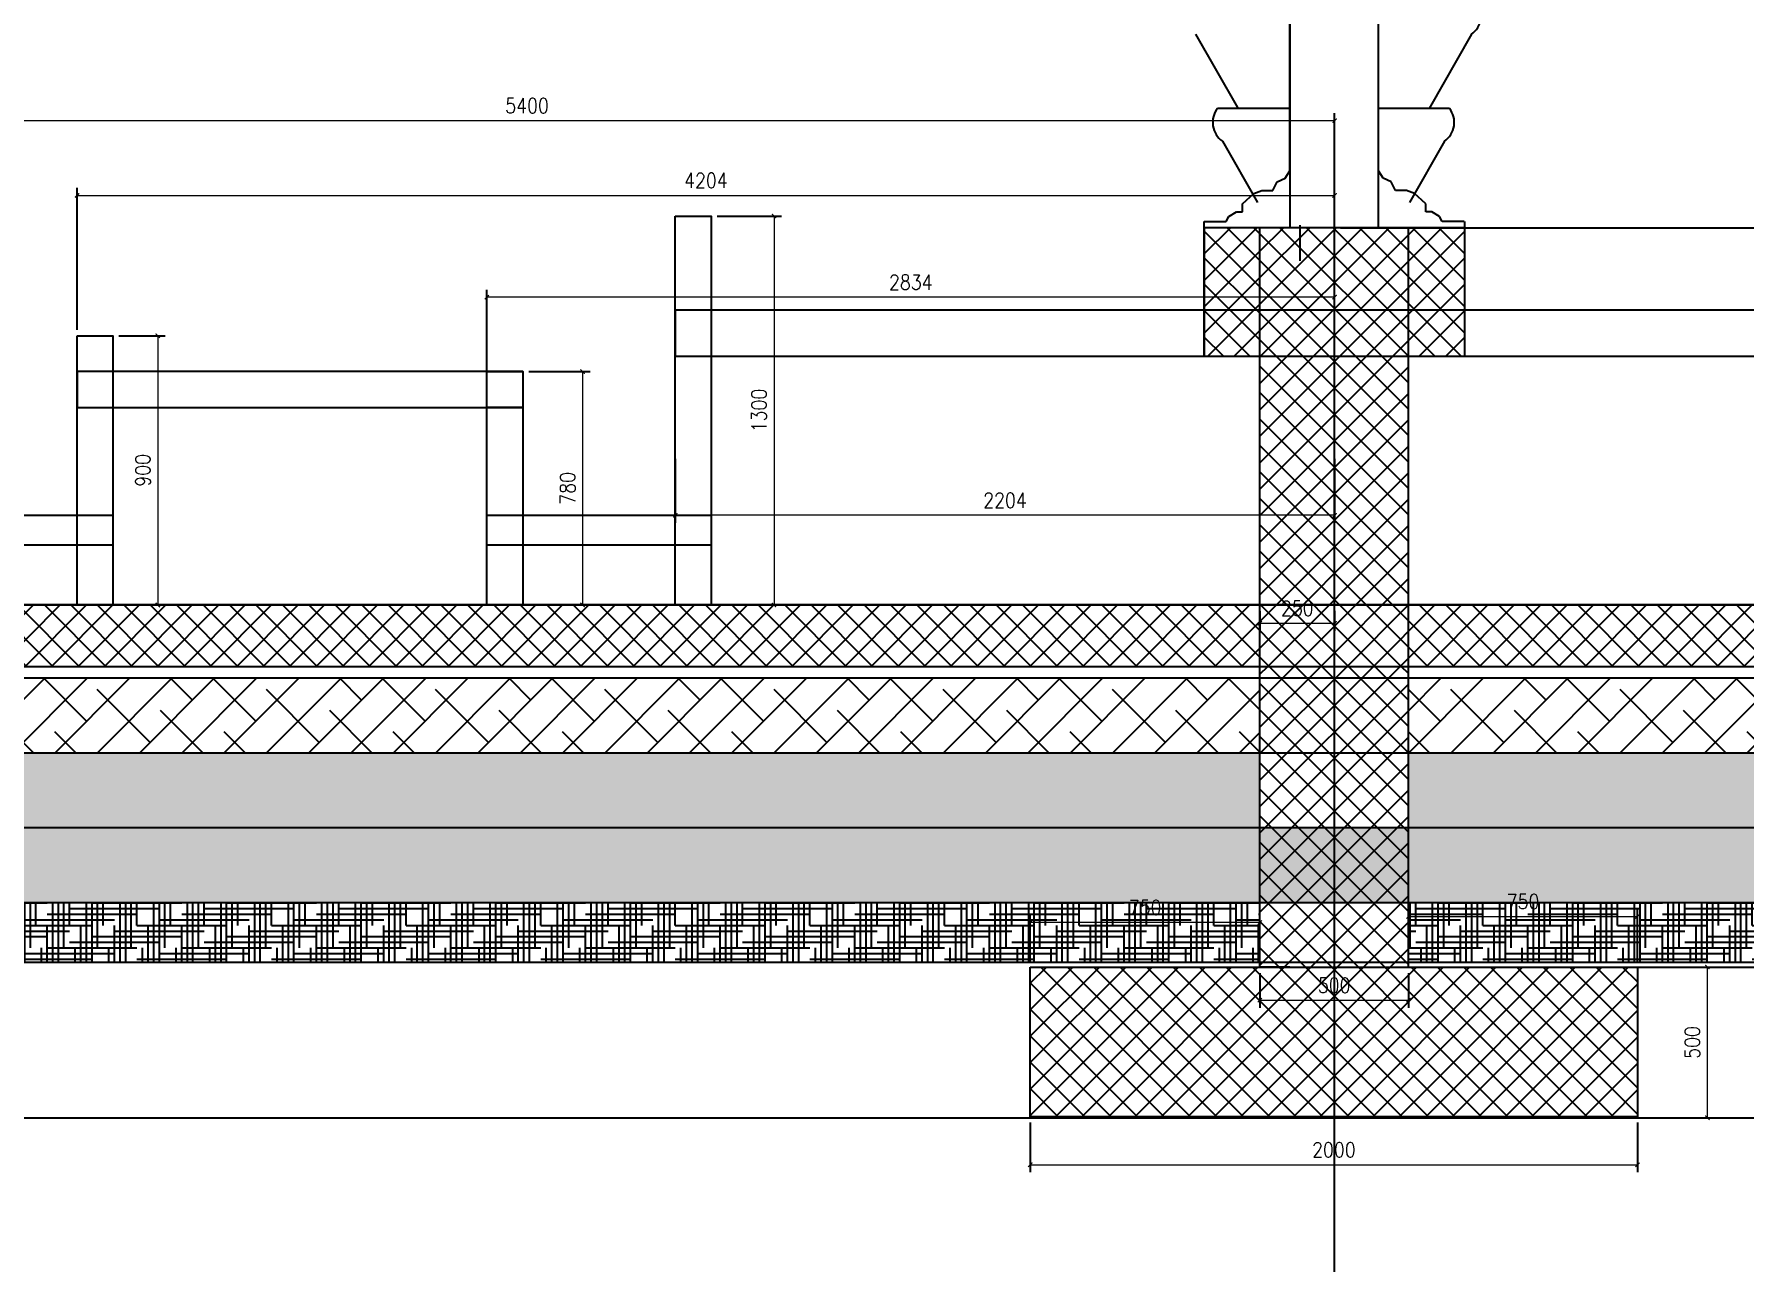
# Model space of a CAD drawing. Header units: millimetres. Extents: x -73920 to 111210, y -48963 to 87920.
# Drawn here: x 60707 to 66422, y 20292 to 24429 of the extents above; entities that cross this region are included whole.
import ezdxf

# ---------------------------------------------------------------- set-up
doc = ezdxf.new("R2010")
doc.units = ezdxf.units.MM
doc.header["$LTSCALE"] = 100
doc.header["$MEASUREMENT"] = 0
doc.linetypes.add('DOT2', pattern=[0.125, 0, -0.125])
for name, color, linetype in [('A-HATCH', 251, 'Continuous'), ('LANDSCAPE', 41, 'Continuous'), ('water', 150, 'DOT2')]:
    doc.layers.add(name, color=color, linetype=linetype)
doc.styles.add('DIM25', font='simplex.shx', dxfattribs={"width": 0.85, "height": 50})
doc.dimstyles.new('DIM25', dxfattribs={"dimtxt": 500, "dimasz": 1, "dimexe": 25, "dimexo": 20, "dimgap": 25, "dimtad": 1, "dimdec": 0, "dimzin": 0, "dimdsep": 46, "dimtxsty": 'DIM25', "dimblk": 'Tick', "dimcen": 0.09, "dimdle": 25, "dimclrd": 256, "dimclre": 256, "dimclrt": 1, "dimadec": 0, "dimazin": 0, "dimtfac": 1, "dimtdec": 0, "dimtix": 1, "dimtmove": 2, "dimatfit": 3, "dimldrblk": 'Tick', "dimfxl": 1, "dimtolj": 1, "dimtzin": 0, "dimlwd": 5, "dimarcsym": 0})

# ---------------------------------------------------------------- blocks, each defined once
blk = doc.blocks.new('Tick')
at = {"const_width": 4}
blk.add_lwpolyline([(-7.1, -7.1), (7.1, 7.1)], dxfattribs=at)
blk = doc.blocks.new('*D305')
at = {"layer": 'DEFPOINTS', "color": 0, "linetype": 'ByBlock', "lineweight": 25, "transparency": 16777216}
for p in [(64036.7, 21460), (64036.7, 21310.8), (64804.1, 21310.8)]:
    blk.add_point(p, dxfattribs=at)
at = {"layer": 'water', "linetype": 'ByBlock', "lineweight": -2, "transparency": 16777216}
for p, q in [((64036.7, 21330.8), (64036.7, 21485)), ((64804.1, 21330.8), (64804.1, 21485))]:
    blk.add_line(p, q, dxfattribs=at)
at = {"layer": 'water', "linetype": 'ByBlock', "lineweight": 5, "transparency": 16777216}
blk.add_line((64803.1, 21460), (64037.7, 21460), dxfattribs=at)
at = {"layer": 'water', "linetype": 'ByBlock', "lineweight": 5, "transparency": 16777216, "rotation": 180}
blk.add_blockref('Tick', (64036.7, 21460), dxfattribs=at)
at = {"layer": 'water', "linetype": 'ByBlock', "lineweight": 5, "transparency": 16777216}
blk.add_blockref('Tick', (64804.1, 21460), dxfattribs=at)
at = {"layer": 'water', "color": 1, "linetype": 'ByBlock', "lineweight": 25, "transparency": 16777216, "insert": (64420.4, 21510), "char_height": 50, "attachment_point": 5, "style": 'DIM25'}
blk.add_mtext('\\A1;750', dxfattribs=at)
blk = doc.blocks.new('*D306')
at = {"layer": 'DEFPOINTS', "color": 0, "linetype": 'ByBlock', "lineweight": 25, "transparency": 16777216}
for p in [(66066.7, 21480), (65301.1, 21310.8), (66066.7, 21310.8)]:
    blk.add_point(p, dxfattribs=at)
at = {"layer": 'water', "linetype": 'ByBlock', "lineweight": -2, "transparency": 16777216}
for p, q in [((65301.1, 21330.8), (65301.1, 21505)), ((66066.7, 21330.8), (66066.7, 21505))]:
    blk.add_line(p, q, dxfattribs=at)
at = {"layer": 'water', "linetype": 'ByBlock', "lineweight": 5, "transparency": 16777216}
blk.add_line((65302.1, 21480), (66065.7, 21480), dxfattribs=at)
at = {"layer": 'water', "linetype": 'ByBlock', "lineweight": 5, "transparency": 16777216, "rotation": 180}
blk.add_blockref('Tick', (65301.1, 21480), dxfattribs=at)
at = {"layer": 'water', "linetype": 'ByBlock', "lineweight": 5, "transparency": 16777216}
blk.add_blockref('Tick', (66066.7, 21480), dxfattribs=at)
at = {"layer": 'water', "color": 1, "linetype": 'ByBlock', "lineweight": 25, "transparency": 16777216, "insert": (65683.9, 21530), "char_height": 50, "attachment_point": 5, "style": 'DIM25'}
blk.add_mtext('\\A1;750', dxfattribs=at)
blk = doc.blocks.new('*D307')
at = {"layer": 'DEFPOINTS', "color": 0, "linetype": 'ByBlock', "lineweight": 25, "transparency": 16777216}
for p in [(64804.1, 21310.8), (65301.1, 21310.8), (65301.1, 21200)]:
    blk.add_point(p, dxfattribs=at)
at = {"layer": 'water', "linetype": 'ByBlock', "lineweight": -2, "transparency": 16777216}
for p, q in [((64804.1, 21290.8), (64804.1, 21175)), ((65301.1, 21290.8), (65301.1, 21175))]:
    blk.add_line(p, q, dxfattribs=at)
at = {"layer": 'water', "linetype": 'ByBlock', "lineweight": 5, "transparency": 16777216}
blk.add_line((64805.1, 21200), (65300.1, 21200), dxfattribs=at)
at = {"layer": 'water', "linetype": 'ByBlock', "lineweight": 5, "transparency": 16777216, "rotation": 180}
blk.add_blockref('Tick', (64804.1, 21200), dxfattribs=at)
at = {"layer": 'water', "linetype": 'ByBlock', "lineweight": 5, "transparency": 16777216}
blk.add_blockref('Tick', (65301.1, 21200), dxfattribs=at)
at = {"layer": 'water', "color": 1, "linetype": 'ByBlock', "lineweight": 25, "transparency": 16777216, "insert": (65052.6, 21250), "char_height": 50, "attachment_point": 5, "style": 'DIM25'}
blk.add_mtext('\\A1;500', dxfattribs=at)
blk = doc.blocks.new('*D308')
at = {"layer": 'DEFPOINTS', "color": 0, "linetype": 'ByBlock', "lineweight": 25, "transparency": 16777216}
for p in [(66066.7, 21310.8), (66066.7, 20807.1), (66300, 20807.1)]:
    blk.add_point(p, dxfattribs=at)
at = {"layer": 'water', "linetype": 'ByBlock', "lineweight": -2, "transparency": 16777216}
for p, q in [((66086.7, 21310.8), (66325, 21310.8)), ((66086.7, 20807.1), (66325, 20807.1))]:
    blk.add_line(p, q, dxfattribs=at)
at = {"layer": 'water', "linetype": 'ByBlock', "lineweight": 5, "transparency": 16777216}
blk.add_line((66300, 21309.8), (66300, 20808.1), dxfattribs=at)
for p, rotation in [((66300, 21310.8), 90), ((66300, 20807.1), 270)]:
    blk.add_blockref('Tick', p, dxfattribs=dict(at, rotation=rotation))
at = {"layer": 'water', "color": 1, "linetype": 'ByBlock', "lineweight": 25, "transparency": 16777216, "insert": (66250, 21058.9), "char_height": 50, "attachment_point": 5, "rotation": 90, "style": 'DIM25'}
blk.add_mtext('\\A1;500', dxfattribs=at)
blk = doc.blocks.new('*D309')
at = {"layer": 'DEFPOINTS', "color": 0, "linetype": 'ByBlock', "lineweight": 25, "transparency": 16777216}
for p in [(64036.7, 20810.8), (66066.7, 20810.8), (66066.7, 20650)]:
    blk.add_point(p, dxfattribs=at)
at = {"layer": 'water', "linetype": 'ByBlock', "lineweight": -2, "transparency": 16777216}
for p, q in [((64036.7, 20790.8), (64036.7, 20625)), ((66066.7, 20790.8), (66066.7, 20625))]:
    blk.add_line(p, q, dxfattribs=at)
at = {"layer": 'water', "linetype": 'ByBlock', "lineweight": 5, "transparency": 16777216}
blk.add_line((64037.7, 20650), (66065.7, 20650), dxfattribs=at)
at = {"layer": 'water', "linetype": 'ByBlock', "lineweight": 5, "transparency": 16777216, "rotation": 180}
blk.add_blockref('Tick', (64036.7, 20650), dxfattribs=at)
at = {"layer": 'water', "linetype": 'ByBlock', "lineweight": 5, "transparency": 16777216}
blk.add_blockref('Tick', (66066.7, 20650), dxfattribs=at)
at = {"layer": 'water', "color": 1, "linetype": 'ByBlock', "lineweight": 25, "transparency": 16777216, "insert": (65051.7, 20700), "char_height": 50, "attachment_point": 5, "style": 'DIM25'}
blk.add_mtext('\\A1;2000', dxfattribs=at)
blk = doc.blocks.new('*D311')
at = {"layer": 'DEFPOINTS', "color": 0, "linetype": 'ByBlock', "lineweight": 25, "transparency": 16777216}
for p in [(65301.1, 22521.1), (71690, 22521.1), (65301.1, 21310.8)]:
    blk.add_point(p, dxfattribs=at)
at = {"layer": 'water', "linetype": 'ByBlock', "lineweight": -2, "transparency": 16777216}
for p, q in [((65321.1, 22521.1), (71715, 22521.1)), ((65321.1, 21310.8), (71715, 21310.8))]:
    blk.add_line(p, q, dxfattribs=at)
at = {"layer": 'water', "linetype": 'ByBlock', "lineweight": 5, "transparency": 16777216}
blk.add_line((71690, 21311.8), (71690, 22520.1), dxfattribs=at)
for p, rotation in [((71690, 22521.1), 90), ((71690, 21310.8), 270)]:
    blk.add_blockref('Tick', p, dxfattribs=dict(at, rotation=rotation))
at = {"layer": 'water', "color": 1, "linetype": 'ByBlock', "lineweight": 25, "transparency": 16777216, "insert": (71640, 21916), "char_height": 50, "attachment_point": 5, "rotation": 90, "style": 'DIM25'}
blk.add_mtext('\\A1;1210', dxfattribs=at)
blk = doc.blocks.new('*D312')
at = {"layer": 'DEFPOINTS', "color": 0, "linetype": 'ByBlock', "lineweight": 25, "transparency": 16777216}
for p in [(65054.1, 26973.9), (67470, 26973.9), (65054.1, 22521.1)]:
    blk.add_point(p, dxfattribs=at)
at = {"layer": 'water', "linetype": 'ByBlock', "lineweight": -2, "transparency": 16777216}
for p, q in [((65074.1, 26973.9), (67495, 26973.9)), ((65074.1, 22521.1), (67495, 22521.1))]:
    blk.add_line(p, q, dxfattribs=at)
at = {"layer": 'water', "linetype": 'ByBlock', "lineweight": 5, "transparency": 16777216}
blk.add_line((67470, 22522.1), (67470, 26972.9), dxfattribs=at)
for p, rotation in [((67470, 26973.9), 90), ((67470, 22521.1), 270)]:
    blk.add_blockref('Tick', p, dxfattribs=dict(at, rotation=rotation))
at = {"layer": 'water', "color": 1, "linetype": 'ByBlock', "lineweight": 25, "transparency": 16777216, "insert": (67420, 24747.5), "char_height": 50, "attachment_point": 5, "rotation": 90, "style": 'DIM25'}
blk.add_mtext('\\A1;4453', dxfattribs=at)
blk = doc.blocks.new('*D313')
at = {"layer": 'DEFPOINTS', "color": 0, "linetype": 'ByBlock', "lineweight": 25, "transparency": 16777216}
for p in [(65054.1, 23781.5), (68730, 23781.5), (65054.1, 22521.1)]:
    blk.add_point(p, dxfattribs=at)
at = {"layer": 'water', "linetype": 'ByBlock', "lineweight": -2, "transparency": 16777216}
for p, q in [((65074.1, 23781.5), (68755, 23781.5)), ((65074.1, 22521.1), (68755, 22521.1))]:
    blk.add_line(p, q, dxfattribs=at)
at = {"layer": 'water', "linetype": 'ByBlock', "lineweight": 5, "transparency": 16777216}
blk.add_line((68730, 22522.1), (68730, 23780.5), dxfattribs=at)
for p, rotation in [((68730, 23781.5), 90), ((68730, 22521.1), 270)]:
    blk.add_blockref('Tick', p, dxfattribs=dict(at, rotation=rotation))
at = {"layer": 'water', "color": 1, "linetype": 'ByBlock', "lineweight": 25, "transparency": 16777216, "insert": (68680, 23151.3), "char_height": 50, "attachment_point": 5, "rotation": 90, "style": 'DIM25'}
blk.add_mtext('\\A1;1260', dxfattribs=at)
blk = doc.blocks.new('*D321')
at = {"layer": 'DEFPOINTS', "color": 0, "linetype": 'ByBlock', "lineweight": 25, "transparency": 16777216}
for p in [(64804.1, 22520), (65054.1, 22521.1), (65054.1, 22460)]:
    blk.add_point(p, dxfattribs=at)
at = {"layer": 'water', "linetype": 'ByBlock', "lineweight": -2, "transparency": 16777216}
for p, q in [((64804.1, 22500), (64804.1, 22435)), ((65054.1, 22501.1), (65054.1, 22435))]:
    blk.add_line(p, q, dxfattribs=at)
at = {"layer": 'water', "linetype": 'ByBlock', "lineweight": 5, "transparency": 16777216}
blk.add_line((64805.1, 22460), (65053.1, 22460), dxfattribs=at)
at = {"layer": 'water', "linetype": 'ByBlock', "lineweight": 5, "transparency": 16777216, "rotation": 180}
blk.add_blockref('Tick', (64804.1, 22460), dxfattribs=at)
at = {"layer": 'water', "linetype": 'ByBlock', "lineweight": 5, "transparency": 16777216}
blk.add_blockref('Tick', (65054.1, 22460), dxfattribs=at)
at = {"layer": 'water', "color": 1, "linetype": 'ByBlock', "lineweight": 25, "transparency": 16777216, "insert": (64929.1, 22510), "char_height": 50, "attachment_point": 5, "style": 'DIM25'}
blk.add_mtext('\\A1;250', dxfattribs=at)
blk = doc.blocks.new('*D333')
at = {"layer": 'DEFPOINTS', "color": 0, "linetype": 'ByBlock', "lineweight": 25, "transparency": 16777216}
for p in [(60970, 23421.1), (60970, 22521.1), (61120, 22521.1)]:
    blk.add_point(p, dxfattribs=at)
at = {"layer": 'water', "linetype": 'ByBlock', "lineweight": -2, "transparency": 16777216}
for p, q in [((60990, 23421.1), (61145, 23421.1)), ((60990, 22521.1), (61145, 22521.1))]:
    blk.add_line(p, q, dxfattribs=at)
at = {"layer": 'water', "linetype": 'ByBlock', "lineweight": 5, "transparency": 16777216}
blk.add_line((61120, 23420.1), (61120, 22522.1), dxfattribs=at)
for p, rotation in [((61120, 23421.1), 90), ((61120, 22521.1), 270)]:
    blk.add_blockref('Tick', p, dxfattribs=dict(at, rotation=rotation))
at = {"layer": 'water', "color": 1, "linetype": 'ByBlock', "lineweight": 25, "transparency": 16777216, "insert": (61070, 22971.1), "char_height": 50, "attachment_point": 5, "rotation": 90, "style": 'DIM25'}
blk.add_mtext('\\A1;900', dxfattribs=at)
blk = doc.blocks.new('*D334')
at = {"layer": 'DEFPOINTS', "color": 0, "linetype": 'ByBlock', "lineweight": 25, "transparency": 16777216}
for p in [(62340, 23301.1), (62340, 22521.1), (62540, 22521.1)]:
    blk.add_point(p, dxfattribs=at)
at = {"layer": 'water', "linetype": 'ByBlock', "lineweight": -2, "transparency": 16777216}
for p, q in [((62360, 23301.1), (62565, 23301.1)), ((62360, 22521.1), (62565, 22521.1))]:
    blk.add_line(p, q, dxfattribs=at)
at = {"layer": 'water', "linetype": 'ByBlock', "lineweight": 5, "transparency": 16777216}
blk.add_line((62540, 23300.1), (62540, 22522.1), dxfattribs=at)
for p, rotation in [((62540, 23301.1), 90), ((62540, 22521.1), 270)]:
    blk.add_blockref('Tick', p, dxfattribs=dict(at, rotation=rotation))
at = {"layer": 'water', "color": 1, "linetype": 'ByBlock', "lineweight": 25, "transparency": 16777216, "insert": (62490, 22911.1), "char_height": 50, "attachment_point": 5, "rotation": 90, "style": 'DIM25'}
blk.add_mtext('\\A1;780', dxfattribs=at)
blk = doc.blocks.new('*D335')
at = {"layer": 'DEFPOINTS', "color": 0, "linetype": 'ByBlock', "lineweight": 25, "transparency": 16777216}
for p in [(62970, 23821.1), (62970, 22521.1), (63180, 22521.1)]:
    blk.add_point(p, dxfattribs=at)
at = {"layer": 'water', "linetype": 'ByBlock', "lineweight": -2, "transparency": 16777216}
for p, q in [((62990, 23821.1), (63205, 23821.1)), ((62990, 22521.1), (63205, 22521.1))]:
    blk.add_line(p, q, dxfattribs=at)
at = {"layer": 'water', "linetype": 'ByBlock', "lineweight": 5, "transparency": 16777216}
blk.add_line((63180, 23820.1), (63180, 22522.1), dxfattribs=at)
for p, rotation in [((63180, 23821.1), 90), ((63180, 22521.1), 270)]:
    blk.add_blockref('Tick', p, dxfattribs=dict(at, rotation=rotation))
at = {"layer": 'water', "color": 1, "linetype": 'ByBlock', "lineweight": 25, "transparency": 16777216, "insert": (63130, 23171.1), "char_height": 50, "attachment_point": 5, "rotation": 90, "style": 'DIM25'}
blk.add_mtext('\\A1;1300', dxfattribs=at)
blk = doc.blocks.new('*D374')
at = {"layer": 'DEFPOINTS', "color": 0, "linetype": 'ByBlock', "lineweight": 25, "transparency": 16777216}
for p in [(65054.1, 24140), (59654.6, 23021.1), (65054.1, 23030)]:
    blk.add_point(p, dxfattribs=at)
at = {"layer": 'water', "linetype": 'ByBlock', "lineweight": -2, "transparency": 16777216}
for p, q in [((59654.6, 23041.1), (59654.6, 24165)), ((65054.1, 23050), (65054.1, 24165))]:
    blk.add_line(p, q, dxfattribs=at)
at = {"layer": 'water', "linetype": 'ByBlock', "lineweight": 5, "transparency": 16777216}
blk.add_line((59655.6, 24140), (65053.1, 24140), dxfattribs=at)
at = {"layer": 'water', "linetype": 'ByBlock', "lineweight": 5, "transparency": 16777216, "rotation": 180}
blk.add_blockref('Tick', (59654.6, 24140), dxfattribs=at)
at = {"layer": 'water', "linetype": 'ByBlock', "lineweight": 5, "transparency": 16777216}
blk.add_blockref('Tick', (65054.1, 24140), dxfattribs=at)
at = {"layer": 'water', "color": 1, "linetype": 'ByBlock', "lineweight": 25, "transparency": 16777216, "insert": (62354.4, 24190), "char_height": 50, "attachment_point": 5, "style": 'DIM25'}
blk.add_mtext('\\A1;5400', dxfattribs=at)
blk = doc.blocks.new('*D420')
at = {"layer": 'DEFPOINTS', "color": 0, "linetype": 'ByBlock', "lineweight": 25, "transparency": 16777216}
for p in [(65054.1, 23890), (60850, 23421.1), (65054.1, 23352.8)]:
    blk.add_point(p, dxfattribs=at)
at = {"layer": 'water', "linetype": 'ByBlock', "lineweight": -2, "transparency": 16777216}
for p, q in [((60850, 23441.1), (60850, 23915)), ((65054.1, 23372.8), (65054.1, 23915))]:
    blk.add_line(p, q, dxfattribs=at)
at = {"layer": 'water', "linetype": 'ByBlock', "lineweight": 5, "transparency": 16777216}
blk.add_line((60851, 23890), (65053.1, 23890), dxfattribs=at)
at = {"layer": 'water', "linetype": 'ByBlock', "lineweight": 5, "transparency": 16777216, "rotation": 180}
blk.add_blockref('Tick', (60850, 23890), dxfattribs=at)
at = {"layer": 'water', "linetype": 'ByBlock', "lineweight": 5, "transparency": 16777216}
blk.add_blockref('Tick', (65054.1, 23890), dxfattribs=at)
at = {"layer": 'water', "color": 1, "linetype": 'ByBlock', "lineweight": 25, "transparency": 16777216, "insert": (62952.1, 23940), "char_height": 50, "attachment_point": 5, "style": 'DIM25'}
blk.add_mtext('\\A1;4204', dxfattribs=at)
blk = doc.blocks.new('*D448')
at = {"layer": 'DEFPOINTS', "color": 0, "linetype": 'ByBlock', "lineweight": 25, "transparency": 16777216}
for p in [(62220, 23550), (62220, 22535), (65054.1, 22535)]:
    blk.add_point(p, dxfattribs=at)
at = {"layer": 'water', "linetype": 'ByBlock', "lineweight": -2, "transparency": 16777216}
for p, q in [((62220, 22555), (62220, 23575)), ((65054.1, 22555), (65054.1, 23575))]:
    blk.add_line(p, q, dxfattribs=at)
at = {"layer": 'water', "linetype": 'ByBlock', "lineweight": 5, "transparency": 16777216}
blk.add_line((65053.1, 23550), (62221, 23550), dxfattribs=at)
at = {"layer": 'water', "linetype": 'ByBlock', "lineweight": 5, "transparency": 16777216, "rotation": 180}
blk.add_blockref('Tick', (62220, 23550), dxfattribs=at)
at = {"layer": 'water', "linetype": 'ByBlock', "lineweight": 5, "transparency": 16777216}
blk.add_blockref('Tick', (65054.1, 23550), dxfattribs=at)
at = {"layer": 'water', "color": 1, "linetype": 'ByBlock', "lineweight": 25, "transparency": 16777216, "insert": (63637.1, 23600), "char_height": 50, "attachment_point": 5, "style": 'DIM25'}
blk.add_mtext('\\A1;2834', dxfattribs=at)
blk = doc.blocks.new('*D485')
at = {"layer": 'DEFPOINTS', "color": 0, "linetype": 'ByBlock', "lineweight": 25, "transparency": 16777216}
for p in [(62850, 23030), (65054.1, 23030), (62850, 22821.1)]:
    blk.add_point(p, dxfattribs=at)
at = {"layer": 'water', "linetype": 'ByBlock', "lineweight": -2, "transparency": 16777216}
for p, q in [((62850, 23010), (62850, 22796.1)), ((65054.1, 23010), (65054.1, 22796.1))]:
    blk.add_line(p, q, dxfattribs=at)
at = {"layer": 'water', "linetype": 'ByBlock', "lineweight": 5, "transparency": 16777216}
blk.add_line((65053.1, 22821.1), (62851, 22821.1), dxfattribs=at)
at = {"layer": 'water', "linetype": 'ByBlock', "lineweight": 5, "transparency": 16777216, "rotation": 180}
blk.add_blockref('Tick', (62850, 22821.1), dxfattribs=at)
at = {"layer": 'water', "linetype": 'ByBlock', "lineweight": 5, "transparency": 16777216}
blk.add_blockref('Tick', (65054.1, 22821.1), dxfattribs=at)
at = {"layer": 'water', "color": 1, "linetype": 'ByBlock', "lineweight": 25, "transparency": 16777216, "insert": (63952.1, 22871.1), "char_height": 50, "attachment_point": 5, "style": 'DIM25'}
blk.add_mtext('\\A1;2204', dxfattribs=at)
blk = doc.blocks.new('*D527')
at = {"layer": 'DEFPOINTS', "color": 0, "linetype": 'ByBlock', "lineweight": 25, "transparency": 16777216}
for p in [(65301.1, 22521.1), (65301.1, 20807.1), (70693.7, 20807.1)]:
    blk.add_point(p, dxfattribs=at)
at = {"layer": 'water', "linetype": 'ByBlock', "lineweight": -2, "transparency": 16777216}
for p, q in [((65321.1, 22521.1), (70718.7, 22521.1)), ((65321.1, 20807.1), (70718.7, 20807.1))]:
    blk.add_line(p, q, dxfattribs=at)
at = {"layer": 'water', "linetype": 'ByBlock', "lineweight": 5, "transparency": 16777216}
blk.add_line((70693.7, 22520.1), (70693.7, 20808.1), dxfattribs=at)
for p, rotation in [((70693.7, 22521.1), 90), ((70693.7, 20807.1), 270)]:
    blk.add_blockref('Tick', p, dxfattribs=dict(at, rotation=rotation))
at = {"layer": 'water', "color": 1, "linetype": 'ByBlock', "lineweight": 25, "transparency": 16777216, "insert": (70643.7, 21664.1), "char_height": 50, "attachment_point": 5, "rotation": 90, "style": 'DIM25'}
blk.add_mtext('\\A1;1714', dxfattribs=at)

msp = doc.modelspace()

# ---------------------------------------------------------------- hatches: boundary and pattern name
at = {"layer": 'water', "linetype": 'ByBlock', "lineweight": 25, "transparency": 33554500}
h = msp.add_hatch(dxfattribs=at)
h.set_pattern_fill('ANSI37', color=3, scale=500)
h.paths.add_polyline_path([(58866.75304373, 22471.07794055), (58465.1183619, 22471.07794055), (58465.7447641, 22316.03136931), (58866.75304373, 22316.03136931)])
h.paths.add_polyline_path([(58866.75304373, 22316.03136931), (58463.92042824, 22316.03136931), (58463.92042824, 21300), (58866.75304373, 21300)])
h.paths.add_polyline_path([(59334.04901071, 21057.07106781), (58866.75304373, 21280.51304669), (58866.75304373, 21300), (58463.92042824, 21300), (58463.92042824, 20807.07106781), (59334.04901071, 20807.07106781)])
h.paths.add_polyline_path([(58866.75304373, 22521.07794055), (58464.91635737, 22521.07794055), (58465.1183619, 22471.07794055), (58866.75304373, 22471.07794055)])
h.paths.add_polyline_path([(59854.58953063, 22521.07794055), (58866.75304373, 22521.07794055), (58866.75304373, 22471.07794055), (59854.58953063, 22471.07794055)])
h.paths.add_polyline_path([(64804.11641718, 22521.07794055), (59854.58953063, 22521.07794055), (59854.58953063, 22471.07794055), (58866.75304373, 22471.07794055), (58866.75304373, 22316.03136931), (64804.11641718, 22316.03136931)])
h.paths.add_polyline_path([(65051.66478976, 23316.18711281), (64804.11641718, 23316.18711281), (64804.11641718, 22521.07794055), (65051.66478976, 22521.07794055)])
h.paths.add_polyline_path([(65301.12134325, 23316.18711281), (65051.66478976, 23316.18711281), (65051.66478976, 22521.07794055), (65301.12134325, 22521.07794055)])
h.paths.add_polyline_path([(65051.66478976, 23781.51920957), (64804.11641718, 23782.46159898), (64804.11641718, 23506.12587137), (65051.66478976, 23506.12587137)])
h.paths.add_polyline_path([(65301.12134325, 23780.56955593), (65051.66478976, 23781.51920957), (65051.66478976, 23506.12587137), (65301.12134325, 23506.12587137)])
h.paths.add_polyline_path([(65051.66478976, 23464.24653212), (64804.11641718, 23463.75980875), (64804.11641718, 23352.77686468), (65051.66478976, 23352.74772641)])
h.paths.add_polyline_path([(65051.66478976, 23352.74772641), (64804.11641718, 23352.77686468), (64804.11641718, 23316.18711281), (65051.66478976, 23316.18711281)])
h.paths.add_polyline_path([(65301.12134325, 23506.12587137), (65051.66478976, 23506.12587137), (65051.66478976, 23464.24653212), (65301.12134325, 23464.73700731)])
h.paths.add_polyline_path([(65301.12134325, 22521.07794055), (65051.66478976, 22521.07794055), (65051.66478976, 22316.03136931), (65301.12134325, 22316.03136931)])
h.paths.add_polyline_path([(65051.66478976, 22521.07794055), (64804.11641718, 22521.07794055), (64804.11641718, 22316.03136931), (65051.66478976, 22316.03136931)])
h.paths.add_polyline_path([(71563.85965489, 21300), (71161.0270394, 21300), (71161.0270394, 21280.51304669), (70693.73107242, 21057.07106781), (70693.73107242, 20807.07106781), (71563.85965489, 20807.07106781)])
h.paths.add_polyline_path([(71563.85965489, 22316.03136931), (71161.0270394, 22316.03136931), (71161.0270394, 21300), (71563.85965489, 21300), (71563.85965489, 21307.07106781)])
h.paths.add_polyline_path([(71563.85965489, 22471.07794055), (71161.0270394, 22471.07794055), (71161.0270394, 22316.03136931), (71563.85965489, 22316.03136931)])
h.paths.add_polyline_path([(71161.0270394, 22471.07794055), (70195.02250914, 22471.07794055), (70195.02250914, 22521.07794055), (65301.12134325, 22521.07794055), (65301.12134325, 22316.03136931), (71161.0270394, 22316.03136931)])
h.paths.add_polyline_path([(71563.85965489, 22521.07794055), (71161.0270394, 22521.07794055), (71161.0270394, 22471.07794055), (71563.85965489, 22471.07794055)])
h.paths.add_polyline_path([(71161.0270394, 22521.07794055), (70395.02250914, 22521.07794055), (70195.02250914, 22521.07794055), (70195.02250914, 22471.07794055), (71161.0270394, 22471.07794055)], flags=17)
h.paths.add_polyline_path([(65301.12134325, 23352.71836354), (65051.66478976, 23352.74772641), (65051.66478976, 23316.18711281), (65301.12134325, 23316.18711281)])
h.paths.add_polyline_path([(65051.66478976, 23506.12587137), (64804.11641718, 23506.12587137), (64804.11641718, 23463.75980875), (65051.66478976, 23464.24653212)])
h.paths.add_polyline_path([(65301.12134325, 23464.73700731), (65051.66478976, 23464.24653212), (65051.66478976, 23352.74772641), (65301.12134325, 23352.71836354)])
h = msp.add_hatch(dxfattribs=at)
h.set_pattern_fill('ANSI37', color=3, scale=500)
h.paths.add_polyline_path([(64804.11641718, 23782.46159898), (64618.26700761, 23783.16910723), (64618.26700761, 23506.12587137), (64804.11641718, 23506.12587137)])
h.paths.add_polyline_path([(64804.11641718, 23463.75980875), (64618.26700761, 23463.39439633), (64618.26700761, 23352.79874052), (64804.11641718, 23352.77686468)])
h.paths.add_polyline_path([(64804.11641718, 23506.12587137), (64618.26700761, 23506.12587137), (64618.26700761, 23463.39439633), (64804.11641718, 23463.75980875)])
h.paths.add_polyline_path([(65489.5895306, 23779.85207828), (65301.12134325, 23780.56955593), (65301.12134325, 23506.12587137), (65489.5895306, 23506.12587137)])
h.paths.add_polyline_path([(65489.5895306, 23465.10756871), (65301.12134325, 23464.73700731), (65301.12134325, 23352.71836354), (65489.5895306, 23352.69617945)])
h.paths.add_polyline_path([(65489.5895306, 23506.12587137), (65301.12134325, 23506.12587137), (65301.12134325, 23464.73700731), (65489.5895306, 23465.10756871)])
h = msp.add_hatch(dxfattribs=at)
h.set_pattern_fill('ANSI38', color=3, scale=800)
h.paths.add_polyline_path([(71161.0270394, 22276.03136931), (65301.12134325, 22276.03136931), (65301.12134325, 22026.03136931), (71161.0270394, 22026.03136931)])
h.paths.add_polyline_path([(64804.11641718, 22276.03136931), (58866.75304373, 22276.03136931), (58866.75304373, 22026.03136931), (64804.11641718, 22026.03136931)])
h.paths.add_polyline_path([(62780.30381631, 22164.68737344), (63048.87524488, 22164.68737344), (63048.87524488, 22314.68737344), (62780.30381631, 22314.68737344)], flags=9)
h.paths.add_polyline_path([(61747.92286393, 22164.68737344), (62081.25619727, 22164.68737344), (62081.25619727, 22314.68737344), (61747.92286393, 22314.68737344)], flags=9)
h.paths.add_polyline_path([(60780.30381633, 22164.68737344), (61048.8752449, 22164.68737344), (61048.8752449, 22314.68737344), (60780.30381633, 22314.68737344)], flags=9)
h.paths.add_polyline_path([(60147.92286396, 22164.68737344), (60481.2561973, 22164.68737344), (60481.2561973, 22314.68737344), (60147.92286396, 22314.68737344)], flags=9)
h.paths.add_polyline_path([(59580.30381634, 22164.68737344), (59848.87524491, 22164.68737344), (59848.87524491, 22314.68737344), (59580.30381634, 22314.68737344)], flags=9)
h = msp.add_hatch(dxfattribs=at)
h.set_pattern_fill('ANSI37', color=3, scale=500)
h.paths.add_polyline_path([(65051.66478976, 21310.82676583), (64036.66478976, 21310.82676583), (64036.66478976, 20810.82676583), (65051.66478976, 20810.82676583)])
h.paths.add_polyline_path([(66066.66478976, 21310.82676583), (65051.66478976, 21310.82676583), (65051.66478976, 20810.82676583), (66066.66478976, 20810.82676583)])
h.paths.add_polyline_path([(65301.12134325, 22316.03136931), (65051.66478976, 22316.03136931), (65051.66478976, 21310.82676583), (65301.12134325, 21310.82676583)])
h.paths.add_polyline_path([(65051.66478976, 22316.03136931), (64804.11641718, 22316.03136931), (64804.11641718, 21310.82676583), (65051.66478976, 21310.82676583)])
h.paths.add_polyline_path([(64985.47602307, 21212.5), (65119.76173736, 21212.5), (65119.76173736, 21287.5), (64985.47602307, 21287.5)], flags=9)
h.paths.add_polyline_path([(64817.66316274, 22015), (65231.94887703, 22015), (65231.94887703, 22165), (64817.66316274, 22165)], flags=9)
h.paths.add_polyline_path([(64850.04411512, 22164.68737344), (65199.56792464, 22164.68737344), (65199.56792464, 22314.68737344), (64850.04411512, 22314.68737344)], flags=9)
h = msp.add_hatch(dxfattribs=at)
h.set_pattern_fill('AR-CONC', color=3, scale=10)
h.set_pattern_definition([(50, (0, 0), (71.72602, -6.275213), [7.5, -82.5]), (355, (0, 0), (-13.87513, 75.21921), [6, -66]), (100.45144, (5.98, -0.52), (57.850885, 68.944), [6.37402, -70.11421]), (46.1842, (0, 20), (106.72413, -16.55193), [11.25, -123.75]), (96.63564, (8.89, 18.62), (93.4662, 97.41186), [9.56103, -105.17138]), (351.18416, (0, 20), (93.4662, 97.41186), [9, -99]), (21, (10, 15), (59.690705, -40.26189), [7.5, -82.5]), (326, (10, 15), (24.33153, 72.515005), [6, -66]), (71.45144, (14.974, 11.645), (84.02224, 32.253115), [6.37402, -70.11421]), (37.5, (0, 0), (1.2159855, 33.289385), [0, -65.2, 0, -67, 0, -66.25]), (7.5, (0, 0), (26.306954, 39.441171), [0, -38.2, 0, -63.7, 0, -25.25]), (327.5, (-22.3, 0), (53.382244, -2.255487), [0, -25, 0, -78, 0, -103.5]), (317.5, (-32.3, 0), (58.318617, 10.010498), [0, -32.5, 0, -51.8, 0, -73.5])])
h.paths.add_polyline_path([(64804.11641718, 22026.03136931), (58866.75304373, 22026.03136931), (58866.75304373, 21776.03136931), (64804.11641718, 21776.03136931)])
h.paths.add_polyline_path([(71161.0270394, 22026.03136931), (65301.12134325, 22026.03136931), (65301.12134325, 21776.03136931), (71161.0270394, 21776.03136931)])
h = msp.add_hatch(dxfattribs=at)
h.set_pattern_fill('AR-CONC', color=3, scale=800)
h.paths.add_polyline_path([(71161.0270394, 22026.03136931), (65301.12134325, 22026.03136931), (65301.12134325, 21776.03136931), (71161.0270394, 21776.03136931)])
h.paths.add_polyline_path([(64804.11641718, 22026.03136931), (58866.75304373, 22026.03136931), (58866.75304373, 21776.03136931), (64804.11641718, 21776.03136931)])
h.paths.add_polyline_path([(65301.12134325, 22026.03136931), (65051.66478976, 22026.03136931), (65051.66478976, 21776.03136931), (65301.12134325, 21776.03136931)])
h.paths.add_polyline_path([(65051.66478976, 22026.03136931), (64804.11641718, 22026.03136931), (64804.11641718, 21776.03136931), (65051.66478976, 21776.03136931)])
h = msp.add_hatch(dxfattribs=at)
h.set_pattern_fill('GRAVEL', color=3, scale=300)
h.set_pattern_definition([(228.012788, (216, 300), (-2400, -2700), [40.3608, -3995.7264]), (184.96974, (189, 270), (3600, 300), [69.2604, -6856.7774]), (132.510447, (120, 264), (3000, -3300), [48.8364, -4834.8098]), (267.27369, (3, 189), (300, 6000), [63.0714, -6244.0674]), (292.833654, (0, 126), (-1500, 3600), [61.8465, -6122.8119]), (357.27369, (24, 69), (-6000, 300), [63.0714, -6244.0674]), (37.69424, (87, 66), (-3900, -3000), [83.4087, -8257.4546]), (72.255328, (153, 117), (2100, 6600), [78.7464, -7795.8964]), (121.429566, (177, 192), (-2400, 3900), [63.285, -6265.2219]), (175.23636, (144, 246), (3300, -300), [72.2496, -3540.2288]), (222.397438, (72, 252), (-3600, -3300), [93.4344, -9250.0125]), (138.814075, (300, 186), (-2100, 1800), [31.8903, -3157.1534]), (171.469234, (276, 207), (3900, -600), [60.6711, -6006.4534]), (225, (216, 216), (-3e-14, -300), [42.4263, -381.8378]), (203.19859, (195, 252), (1500, 600), [22.8474, -2261.8845]), (291.80141, (174, 243), (-300, 900), [32.3109, -1583.2385]), (30.96376, (186, 213), (900, 600), [52.4787, -1696.8069]), (161.56505, (231, 240), (600, -300), [37.9473, -910.736]), (16.38954, (0, 243), (3000, 900), [53.16, -5262.8535]), (70.346176, (51, 258), (-1200, -3300), [44.5983, -4415.2223]), (293.19859, (231, 300), (-600, 1500), [45.6945, -2239.0374]), (343.61046, (249, 258), (-3000, 900), [53.16, -5262.8535]), (339.443955, (0, 57), (-1500, 600), [51.264, -2511.9371]), (294.77514, (48, 39), (-1500, 3300), [42.9534, -4252.3929]), (66.80141, (234, 0), (600, 1500), [45.6945, -2239.0374]), (17.354025, (252, 42), (-3900, -1200), [50.2893, -4978.6271]), (69.443955, (87, 0), (-600, -1500), [25.632, -2537.5691]), (101.30993, (216, 0), (-300, 1200), [15.297, -1514.4089]), (165.96376, (213, 15), (900, -300), [61.8465, -1175.0852]), (186.009006, (153, 30), (3000, 300), [57.315, -5674.177]), (303.69007, (186, 186), (-300, 600), [43.2666, -1038.3988]), (353.157227, (210, 150), (5100, -600), [75.5382, -7478.2688]), (60.945396, (285, 141), (-1200, -2100), [30.8868, -3057.8022]), (90, (300, 168), (-300, 300), [18, -282]), (120.256437, (147, 39), (1200, -2100), [41.6772, -4126.056]), (48.012788, (126, 75), (2400, 2700), [80.7216, -3955.3656]), (0, (180, 135), (300, 300), [78, -222]), (325.304846, (258, 135), (3000, -2100), [47.4342, -4695.9823]), (254.054604, (297, 108), (-300, -1200), [43.6806, -2140.3524]), (207.645975, (285, 66), (-5700, -3000), [71.1195, -7040.8423]), (175.426079, (222, 33), (-3900, 300), [75.2397, -7448.722])])
h.paths.add_polyline_path([(71161.0270394, 21776.03136931), (65301.12134325, 21776.03136931), (65301.12134325, 21526.03136931), (71161.0270394, 21526.03136931)])
h.paths.add_polyline_path([(64804.11641718, 21776.03136931), (58866.75304373, 21776.03136931), (58866.75304373, 21526.03136931), (64804.11641718, 21526.03136931)])
h.paths.add_polyline_path([(65301.12134325, 21776.03136931), (65051.66478976, 21776.03136931), (65051.66478976, 21526.03136931), (65301.12134325, 21526.03136931)])
h.paths.add_polyline_path([(65051.66478976, 21776.03136931), (64804.11641718, 21776.03136931), (64804.11641718, 21526.03136931), (65051.66478976, 21526.03136931)])
h = msp.add_hatch(dxfattribs=at)
h.set_pattern_fill('HOUND', color=3, scale=300)
h.paths.add_polyline_path([(64804.11641718, 21526.03136931), (58866.75304373, 21526.03136931), (58866.75304373, 21326.03136931), (64804.11641718, 21326.03136931)])
h.paths.add_polyline_path([(64353.24774633, 21472.5), (64487.53346061, 21472.5), (64487.53346061, 21547.5), (64353.24774633, 21547.5)], flags=9)
h = msp.add_hatch(dxfattribs=at)
h.set_pattern_fill('HOUND', color=3, scale=300)
h.paths.add_polyline_path([(65301.12134325, 21526.03136931), (65301.12134325, 21326.03136931), (71161.0270394, 21326.03136931), (71161.0270394, 21526.03136931)])

# ---------------------------------------------------------------- linework, layer by layer
at = {"layer": 'A-HATCH', "color": 4}
for p, q in [((64904.11641718, 23998.17894593), (64904.11641718, 24753.91759553)), ((65201.12134325, 23998.17894593), (65201.12134325, 24753.91759553)), ((64861.827822, 23935.77619017), (64889.15278839, 23948.12673213)), ((64889.15278839, 23948.12673213), (64904.11641718, 23972.17777013)), ((64904.11641718, 23972.17777013), (64904.11641718, 23998.17894593)), ((65201.12134325, 23972.17777013), (65201.12134325, 23998.17894593)), ((65216.08497204, 23948.12673213), (65201.12134325, 23972.17777013)), ((65243.40993844, 23935.77619017), (65216.08497204, 23948.12673213)), ((64759.58654365, 23874.43786147), (64784.30921886, 23896.53882782)), ((64784.30921886, 23896.53882782), (64810.33296974, 23906.93929814)), ((64810.33296974, 23906.93929814), (64847.41698256, 23906.93929814)), ((64847.41698256, 23906.93929814), (64861.827822, 23935.77619017)), ((65257.82077787, 23906.93929814), (65243.40993844, 23935.77619017)), ((65294.90479069, 23906.93929814), (65257.82077787, 23906.93929814)), ((65320.92854157, 23896.53882782), (65294.90479069, 23906.93929814)), ((65345.65121678, 23874.43786147), (65320.92854157, 23896.53882782)), ((64700.38242649, 23819.83545845), (64726.40617737, 23834.786118)), ((65359.3137699, 23862.08731951), (65345.65121678, 23874.43786147)), ((65359.3137699, 23834.786118), (65359.3137699, 23862.08731951)), ((65378.83158306, 23834.786118), (65359.3137699, 23834.786118)), ((65404.85533395, 23819.83545845), (65378.83158306, 23834.786118)), ((64618.26700761, 23802.76639526), (64691.7183309, 23802.76639526)), ((64618.26700761, 23352.79874052), (64618.26700761, 23802.76639526)), ((65413.51942954, 23802.76639526), (65404.85533395, 23819.83545845)), ((65486.97075282, 23802.76639526), (65413.51942954, 23802.76639526)), ((65489.5895306, 23352.79874052), (65489.5895306, 23802.76639526))]:
    msp.add_line(p, q, dxfattribs=at)
at = {"layer": 'A-HATCH', "color": 40}
for p, q in [((64726.40617737, 23834.786118), (64745.92399053, 23834.786118)), ((64745.92399053, 23862.08731951), (64759.58654365, 23874.43786147)), ((64745.92399053, 23834.786118), (64745.92399053, 23862.08731951)), ((64691.7183309, 23802.76639526), (64700.38242649, 23819.83545845))]:
    msp.add_line(p, q, dxfattribs=at)
at = {"layer": 'LANDSCAPE', "color": 5}
msp.add_line((64937.30601988, 23791.07794055), (64937.30601988, 23671.07794055), dxfattribs=at)
at = {"layer": 'water', "color": 3, "linetype": 'ByBlock', "lineweight": 25}
for p, q in [((64904.11650217, 26973.85794779), (64904.11650217, 23782.08090967)), ((65201.12133312, 23780.95024496), (65201.12148201, 26973.85799649)), ((64804.11641718, 21310.82676583), (64804.11641718, 23782.46159898)), ((65301.12134325, 21310.82676583), (65301.12134325, 23780.56955593)), ((65054.11641718, 20292.321706), (65054.11641718, 23772.321706)), ((71141.0270394, 22521.07794055), (58463.92042824, 22521.07794055)), ((64804.11641718, 22521.07794055), (65054.11641718, 22521.07794055)), ((58445.785165, 22316.03136931), (71563.85965489, 22316.03136931)), ((71161.0270394, 22276.03136931), (58866.75304373, 22276.03136931)), ((71161.0270394, 22026.03136931), (58866.75304373, 22026.03136931)), ((71161.0270394, 21776.03136931), (58866.75304373, 21776.03136931)), ((71161.0270394, 21526.03136931), (58866.75304373, 21526.03136931)), ((71161.0270394, 21326.03136931), (58866.75304373, 21326.03136931)), ((64036.66478976, 20810.82676583), (64036.66478976, 21310.82676583)), ((64036.66478976, 21310.82676583), (65051.66478976, 21310.82676583)), ((64904.11641718, 21310.82676583), (64804.11641718, 21310.82676583)), ((65051.66478976, 21310.82676583), (66066.66478976, 21310.82676583)), ((65201.12134325, 21310.82676583), (65301.12134325, 21310.82676583)), ((66066.66478976, 21310.82676583), (66066.66478976, 20810.82676583)), ((65051.66478976, 20810.82676583), (64036.66478976, 20810.82676583)), ((66066.66478976, 20810.82676583), (65051.66478976, 20810.82676583))]:
    msp.add_line(p, q, dxfattribs=at)
at = {"layer": 'water', "color": 4, "linetype": 'ByBlock'}
for p, q in [((64589.3251561, 24428.90242275), (64729.12412176, 24184.04046185)), ((65511.19332897, 24428.90242275), (65369.62891743, 24180.94823196)), ((64904.11641718, 24180.94819755), (64662.32390341, 24180.94819755)), ((65438.19458166, 24180.94819755), (65201.12134325, 24180.9482479)), ((64679.3006051, 24071.4081156), (64796.5211294, 23866.09295248)), ((65421.21787997, 24071.4081156), (65303.99735567, 23866.09295248))]:
    msp.add_line(p, q, dxfattribs=at)
at = {"layer": 'water', "color": 0, "linetype": 'ByBlock', "lineweight": 25}
msp.add_line((59334.04901071, 20807.07106781), (70693.73107242, 20807.07106781), dxfattribs=at)
at = {"layer": 'water', "color": 3, "linetype": 'ByBlock', "lineweight": 25}
for points in [[(62850, 23821.07794055), (62970, 23821.07794055), (62970, 22521.07794055), (62850, 22521.07794055)], [(65489.5895306, 23781.5098765), (64618.26700761, 23781.5098765), (64618.26700761, 23352.79874052), (65489.5895306, 23352.79874052)], [(62850, 23352.9945676), (67215.02250917, 23352.9945676), (67215.02250917, 23506.12587137), (62850, 23506.12587137)], [(60850, 23421.07794055), (60970, 23421.07794055), (60970, 22521.07794055), (60850, 22521.07794055)], [(62220, 23301.07794055), (62340, 23301.07794055), (62340, 22521.07794055), (62220, 22521.07794055)]]:
    msp.add_lwpolyline(points, close=True, dxfattribs=at)
for points in [[(62340, 23301.07794055), (60850, 23301.07794055), (60850, 23181.07794055), (62340, 23181.07794055)], [(62340, 23181.07794055), (62220, 23181.07794055), (62220, 23301.07794055), (62340, 23301.07794055)], [(60970, 22721.07797176), (59654.58953063, 22721.07797176), (59654.58953063, 22821.07794055), (60970, 22821.07794055)], [(62220, 22821.07794055), (62970, 22821.07794055)], [(62970, 22721.07797176), (62220, 22721.07797176)], [(70275.02250914, 22620), (71566.18344766, 22620), (71566.18344766, 22520.00000059), (58463.92042824, 22520.00000059), (58463.92042824, 22620), (59774.58953063, 22620)]]:
    msp.add_lwpolyline(points, dxfattribs=at)
at = {"layer": 'water', "color": 4, "linetype": 'ByBlock'}
for centre, start, end in [((65467.7743237, 24491.71715097), 304.6531325365, 37.7274558928), ((64722.71961037, 24134.22284382), 142.2725441072, 235.3468674635), ((65377.7988747, 24134.22284382), 304.6531325365, 37.7274558928)]:
    msp.add_arc(centre, 76.36033067, start, end, dxfattribs=at)

# ---------------------------------------------------------------- dimensions: what is measured, and where the dimension line sits
at = {"layer": 'water', "color": 1, "linetype": 'ByBlock', "lineweight": 25}
for base, p1, p2, picture, middle in [((67470, 26973.85797239), (65054.11641718, 22521.07794055), (65054.11641718, 26973.85797239), '*D312', (67420, 24747.46795647)), ((68730, 23781.5098765), (65054.11641718, 22521.07794055), (65054.11641718, 23781.5098765), '*D313', (68680, 23151.29390852)), ((71690, 22521.07794055), (65301.12134325, 21310.82676583), (65301.12134325, 22521.07794055), '*D311', (71640, 21915.95235319))]:
    dim = msp.add_linear_dim(base=base, p1=p1, p2=p2, angle=90, dimstyle='DIM25', dxfattribs=at)
    dim.commit()
    dim.dimension.update_dxf_attribs({"geometry": picture, "text_midpoint": middle})
at = {"layer": 'water', "color": 0, "linetype": 'ByBlock', "lineweight": 25}
for base, p1, p2, picture, middle in [((65054.11641718, 24140), (59654.58953063, 23021.07794055), (65054.11641718, 23030), '*D374', (62354.3529739, 24190)), ((65054.11641718, 23890), (60850, 23421.07794055), (65054.11641718, 23352.79874052), '*D420', (62952.05820859, 23940)), ((62220, 23550), (65054.11641718, 22535), (62220, 22535), '*D448', (63637.05820859, 23600)), ((62850, 22821.07794055), (65054.11641718, 23030), (62850, 23030), '*D485', (63952.05820859, 22871.07794055))]:
    dim = msp.add_linear_dim(base=base, p1=p1, p2=p2, dimstyle='DIM25', dxfattribs=at)
    dim.commit()
    dim.dimension.update_dxf_attribs({"geometry": picture, "text_midpoint": middle})
for base, p1, p2, picture, middle in [((63180, 22521.07794055), (62970, 23821.07794055), (62970, 22521.07794055), '*D335', (63130, 23171.07794055)), ((61120, 22521.07794055), (60970, 23421.07794055), (60970, 22521.07794055), '*D333', (61070, 22971.07794055)), ((62540, 22521.07794055), (62340, 23301.07794055), (62340, 22521.07794055), '*D334', (62490, 22911.07794055)), ((70693.73107242, 20807.07106781), (65301.12134325, 22521.07794055), (65301.12134325, 20807.07106781), '*D527', (70643.73107242, 21664.07450418))]:
    dim = msp.add_linear_dim(base=base, p1=p1, p2=p2, angle=90, dimstyle='DIM25', dxfattribs=at)
    dim.commit()
    dim.dimension.update_dxf_attribs({"geometry": picture, "text_midpoint": middle})
at = {"layer": 'water', "color": 1, "linetype": 'ByBlock', "lineweight": 25}
dim = msp.add_linear_dim(base=(65054.11641718, 22460), p1=(64804.11641718, 22520.00000059), p2=(65054.11641718, 22521.07794055), dimstyle='DIM25', dxfattribs=at)
dim.commit()
dim.dimension.update_dxf_attribs({"geometry": '*D321', "text_midpoint": (64929.11641718, 22510)})
at = {"layer": 'water', "color": 3, "linetype": 'ByBlock', "lineweight": 25}
for base, p1, p2, text, picture, middle in [((66066.66478976, 21480), (65301.12134325, 21310.82676583), (66066.66478976, 21310.82676583), '750', '*D306', (65683.89306651, 21530)), ((64036.66478976, 21460), (64804.11641718, 21310.82676583), (64036.66478976, 21310.82676583), '750', '*D305', (64420.39060347, 21510)), ((65301.12134325, 21200), (64804.11641718, 21310.82676583), (65301.12134325, 21310.82676583), '500', '*D307', (65052.61888022, 21250)), ((66066.66478976, 20650), (64036.66478976, 20810.82676583), (66066.66478976, 20810.82676583), '2000', '*D309', (65051.66478976, 20700))]:
    dim = msp.add_linear_dim(base=base, p1=p1, p2=p2, text=text, dimstyle='DIM25', dxfattribs=at)
    dim.commit()
    dim.dimension.update_dxf_attribs({"geometry": picture, "text_midpoint": middle})
dim = msp.add_linear_dim(base=(66300, 20807.07106781), p1=(66066.66478976, 21310.82676583), p2=(66066.66478976, 20807.07106781), angle=90, text='500', dimstyle='DIM25', dxfattribs=at)
dim.commit()
dim.dimension.update_dxf_attribs({"geometry": '*D308', "text_midpoint": (66250, 21058.94891682)})

doc.saveas('drawing.dxf')
